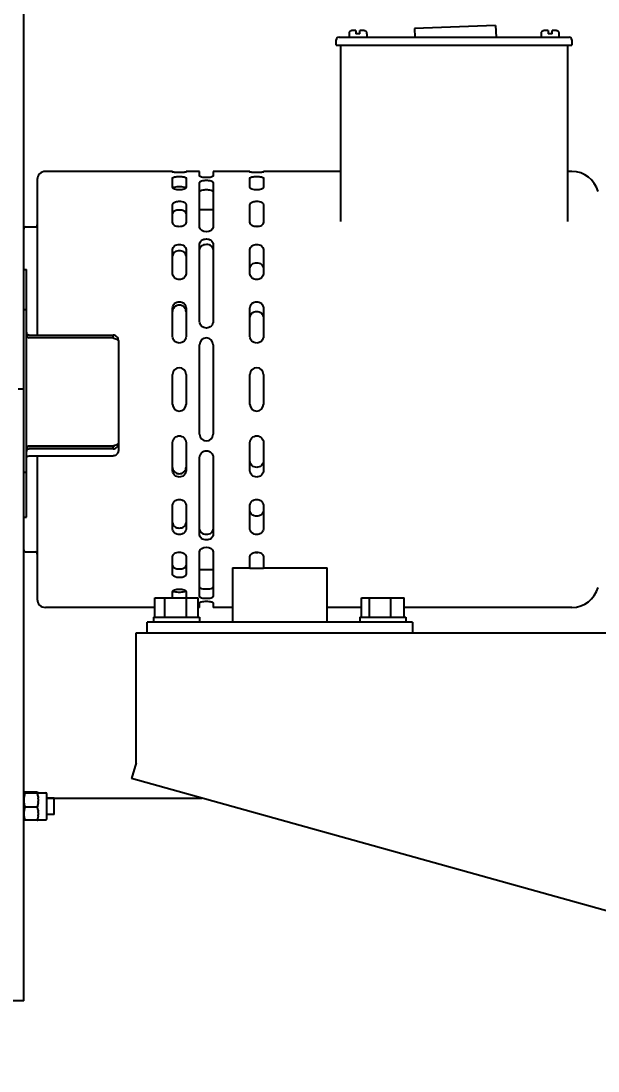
# Model space of a CAD drawing. Header units: millimetres. Extents: x 11802 to 19889, y -472 to 9054.
# Drawn here: x 15791.8 to 16005, y 7933.1 to 8320.9 of the extents above; entities that cross this region are included whole.
import ezdxf

# ---------------------------------------------------------------- set-up
doc = ezdxf.new("R2010")
doc.units = ezdxf.units.MM
doc.header["$LTSCALE"] = 307.34
doc.header["$PDMODE"] = 3
doc.header["$PDSIZE"] = 8
doc.linetypes.add('DASHED', pattern=[0.2, 0.1, -0.1])
doc.layers.get('0').update_dxf_attribs({"linetype": 'CONTINUOUS'})
doc.layers.get('Defpoints').update_dxf_attribs({"linetype": 'CONTINUOUS'})
doc.styles.get("Standard").update_dxf_attribs({"font": 'calibri.ttf'})
doc.dimstyles.new('DIMSTYLE_2', dxfattribs={"dimtxt": 35, "dimasz": 35, "dimexe": 1.5, "dimexo": 1, "dimgap": 0.875, "dimtad": 1, "dimdec": 0, "dimdsep": 46, "dimtxsty": 'Standard', "dimblk": '_FILLED', "dimblk1": '_FILLED', "dimblk2": '_FILLED', "dimcen": 0.09, "dimazin": 2, "dimtp": 0.01, "dimtm": 0.01, "dimtfac": 1, "dimtdec": 0, "dimtofl": 0, "dimtmove": 0, "dimatfit": 3, "dimldrblk": '_FILLED', "dimfxl": 1, "dimtolj": 1, "dimarcsym": 0})

# ---------------------------------------------------------------- blocks, each defined once
blk = doc.blocks.new('_FILLED')
at = {"color": 0, "linetype": 'ByBlock'}
blk.add_solid([(0, 0), (-1, 0.214), (-1, -0.214)], dxfattribs=at)
blk = doc.blocks.new('*D788')
at = {"color": 0, "linetype": 'Continuous', "lineweight": -2}
for p, q in [((15597.62, 8292.82), (15597.62, 8542.24)), ((15632.62, 8540.74), (16157.06, 8540.74)), ((16192.06, 8535.92), (16192.06, 8542.24))]:
    blk.add_line(p, q, dxfattribs=at)
at = {"layer": 'Defpoints', "color": 0}
for p in [(16192.06, 8540.74), (16192.06, 8534.92), (15597.62, 8291.82)]:
    blk.add_point(p, dxfattribs=at)
at = {"color": 0, "linetype": 'ByBlock', "lineweight": -2, "xscale": 35, "yscale": 35, "zscale": 35, "rotation": 180}
blk.add_blockref('_FILLED', (15597.62, 8540.74), dxfattribs=at)
at = {"color": 0, "linetype": 'ByBlock', "lineweight": -2, "xscale": 35, "yscale": 35, "zscale": 35}
blk.add_blockref('_FILLED', (16192.06, 8540.74), dxfattribs=at)
at = {"color": 0, "insert": (15894.81, 8588.28), "char_height": 35, "attachment_point": 2, "line_spacing_factor": 0.9}
blk.add_mtext('\\A1;594', dxfattribs=at)
blk = doc.blocks.new('*D791')
at = {"color": 0, "linetype": 'Continuous', "lineweight": -2}
for p, q in [((16192.06, 8507.02), (16192.06, 8438.92)), ((15642.01, 7877.25), (15642.01, 8441.92)), ((15677.01, 8440.42), (16157.06, 8440.42))]:
    blk.add_line(p, q, dxfattribs=at)
at = {"layer": 'Defpoints', "color": 0}
for p in [(16192.06, 8508.02), (16192.06, 8440.42), (15642.01, 7876.25)]:
    blk.add_point(p, dxfattribs=at)
at = {"color": 0, "linetype": 'ByBlock', "lineweight": -2, "xscale": 35, "yscale": 35, "zscale": 35, "rotation": 180}
blk.add_blockref('_FILLED', (15642.01, 8440.42), dxfattribs=at)
at = {"color": 0, "linetype": 'ByBlock', "lineweight": -2, "xscale": 35, "yscale": 35, "zscale": 35}
blk.add_blockref('_FILLED', (16192.06, 8440.42), dxfattribs=at)
at = {"color": 0, "insert": (15842.6, 8487.97), "char_height": 35, "attachment_point": 2, "line_spacing_factor": 0.9}
blk.add_mtext('\\A1;BVNO-550', dxfattribs=at)

msp = doc.modelspace()

# ---------------------------------------------------------------- linework, layer by layer
at = {"color": 0, "linetype": 'Continuous'}
for p, q in [((15792.82094, 7959.00826), (15792.82094, 8374.80268)), ((15967.18125, 8319.2354), (15937.20317, 8318.08892)), ((15937.20317, 8318.08892), (15937.3243, 8314.9217)), ((15967.18125, 8319.2354), (15967.34623, 8314.9217)), ((15908.32094, 8311.9217), (15908.32094, 8313.9217)), ((15909.32094, 8314.9217), (15994.32094, 8314.9217)), ((15913.07094, 8316.1217), (15913.07094, 8314.9217)), ((15913.15866, 8316.1217), (15913.07094, 8316.1217)), ((15913.15866, 8316.1217), (15913.15866, 8316.6217)), ((15915.57094, 8317.4217), (15913.98856, 8317.4217)), ((15915.57094, 8317.4217), (15915.57094, 8316.1217)), ((15917.07094, 8316.1217), (15915.57094, 8316.1217)), ((15917.07094, 8316.1217), (15917.07094, 8317.4217)), ((15918.65332, 8317.4217), (15917.07094, 8317.4217)), ((15919.48322, 8316.6217), (15919.48322, 8316.1217)), ((15919.57094, 8316.1217), (15919.48322, 8316.1217)), ((15919.57094, 8316.1217), (15919.57094, 8314.9217)), ((15984.07094, 8316.1217), (15984.07094, 8314.9217)), ((15984.15866, 8316.1217), (15984.07094, 8316.1217)), ((15984.15866, 8316.1217), (15984.15866, 8316.6217)), ((15986.57094, 8317.4217), (15984.98856, 8317.4217)), ((15986.57094, 8317.4217), (15986.57094, 8316.1217)), ((15988.07094, 8316.1217), (15986.57094, 8316.1217)), ((15988.07094, 8316.1217), (15988.07094, 8317.4217)), ((15989.65332, 8317.4217), (15988.07094, 8317.4217)), ((15990.48322, 8316.6217), (15990.48322, 8316.1217)), ((15990.57094, 8316.1217), (15990.48322, 8316.1217)), ((15990.57094, 8316.1217), (15990.57094, 8314.9217)), ((15995.32094, 8313.9217), (15995.32094, 8311.9217)), ((15908.32094, 8311.9217), (15995.32094, 8311.9217)), ((15909.82094, 8311.9217), (15909.82094, 8246.82044)), ((15993.82094, 8246.82044), (15993.82094, 8311.9217)), ((15847.82094, 8265.3217), (15800.82094, 8265.3217)), ((15847.82094, 8265.13359), (15847.82094, 8265.3217)), ((15852.82094, 8265.3217), (15852.82094, 8265.13359)), ((15857.82094, 8265.3217), (15852.82094, 8265.3217)), ((15857.82094, 8263.61256), (15857.82094, 8265.3217)), ((15862.82094, 8265.3217), (15862.82094, 8263.61256)), ((15876.41094, 8265.3217), (15862.82094, 8265.3217)), ((15876.41094, 8265.13359), (15876.41094, 8265.3217)), ((15881.41094, 8265.3217), (15881.41094, 8265.13359)), ((15909.82094, 8265.3217), (15881.41094, 8265.3217)), ((15995.35632, 8265.3217), (15993.82094, 8265.3217)), ((15797.82094, 8262.3217), (15797.82094, 8204.86678)), ((15847.82094, 8259.50325), (15847.82094, 8262.90244)), ((15852.82094, 8262.90244), (15852.82094, 8259.50325)), ((15857.82094, 8244.80659), (15857.82094, 8261.30659)), ((15862.82094, 8261.30659), (15862.82094, 8244.80659)), ((15876.41094, 8259.50325), (15876.41094, 8262.90244)), ((15881.41094, 8262.90244), (15881.41094, 8259.50325)), ((15847.82094, 8246.56256), (15847.82094, 8253.0282)), ((15852.82094, 8253.0282), (15852.82094, 8246.56256)), ((15876.41094, 8246.56256), (15876.41094, 8253.0282)), ((15881.41094, 8253.0282), (15881.41094, 8246.56256)), ((15857.82094, 8251.3217), (15862.82094, 8251.3217)), ((15793.62094, 8244.8217), (15797.02094, 8244.8217)), ((15847.82094, 8227.57825), (15847.82094, 8236.47744)), ((15852.82094, 8236.47744), (15852.82094, 8227.57825)), ((15857.82094, 8209.92771), (15857.82094, 8238.50655)), ((15862.82094, 8238.50655), (15862.82094, 8209.92771)), ((15876.41094, 8227.57825), (15876.41094, 8236.47744)), ((15881.41094, 8236.47744), (15881.41094, 8227.57825)), ((15792.82094, 8229.07121), (15793.82094, 8229.07121)), ((15793.82094, 8214.24404), (15793.82094, 8229.07121)), ((15793.82094, 8214.17473), (15792.82094, 8214.17473)), ((15793.82094, 8214.17199), (15792.82094, 8214.17199)), ((15793.82094, 8154.20692), (15793.82094, 8214.17199)), ((15847.82094, 8204.40863), (15847.82094, 8214.87025)), ((15852.82094, 8214.87025), (15852.82094, 8204.40863)), ((15876.41094, 8204.40863), (15876.41094, 8214.87025)), ((15881.41094, 8214.87025), (15881.41094, 8204.40863)), ((15794.82094, 8204.86678), (15825.82094, 8204.86678)), ((15825.82094, 8203.89576), (15794.82094, 8203.89576)), ((15825.82094, 8203.89576), (15825.82094, 8204.86678)), ((15827.82094, 8202.83661), (15827.82094, 8162.29394)), ((15857.82094, 8168.3217), (15857.82094, 8201.3217)), ((15862.82094, 8201.3217), (15862.82094, 8168.3217)), ((15847.82094, 8179.3217), (15847.82094, 8190.3217)), ((15852.82094, 8190.3217), (15852.82094, 8179.3217)), ((15876.41094, 8179.3217), (15876.41094, 8190.3217)), ((15881.41094, 8190.3217), (15881.41094, 8179.3217)), ((15792.82094, 8184.89525), (15790.82094, 8184.89525)), ((15794.82094, 8163.92093), (15825.82094, 8163.92093)), ((15794.82094, 8163.8897), (15825.82094, 8163.8897)), ((15825.82094, 8163.88678), (15794.82094, 8163.88678)), ((15825.82094, 8162.88727), (15794.82094, 8162.88727)), ((15826.01785, 8163.9832), (15825.82094, 8163.92093)), ((15825.82094, 8163.8897), (15825.82094, 8163.92093)), ((15825.82094, 8163.8897), (15825.87017, 8163.9209)), ((15825.82094, 8162.88727), (15825.82094, 8163.88678)), ((15847.82094, 8154.77315), (15847.82094, 8165.23477)), ((15852.82094, 8165.23477), (15852.82094, 8154.77315)), ((15876.41094, 8154.77315), (15876.41094, 8165.23477)), ((15881.41094, 8165.23477), (15881.41094, 8154.77315)), ((15794.82094, 8160.26377), (15825.82094, 8160.26377)), ((15797.82094, 8160.26377), (15797.82094, 8107.3217)), ((15857.82094, 8131.13685), (15857.82094, 8159.71569)), ((15862.82094, 8159.71569), (15862.82094, 8131.13685)), ((15793.82094, 8154.20692), (15792.82094, 8154.20692)), ((15793.82094, 8154.204), (15792.82094, 8154.204)), ((15793.82094, 8137.61391), (15793.82094, 8154.204)), ((15847.82094, 8133.16596), (15847.82094, 8142.06515)), ((15852.82094, 8142.06515), (15852.82094, 8133.16596)), ((15876.41094, 8133.16596), (15876.41094, 8142.06515)), ((15881.41094, 8142.06515), (15881.41094, 8133.16596)), ((15792.82094, 8137.61391), (15793.82094, 8137.61391)), ((15793.62094, 8124.8217), (15797.02094, 8124.8217)), ((15857.82094, 8108.33681), (15857.82094, 8124.83681)), ((15862.82094, 8124.83681), (15862.82094, 8108.33681)), ((15847.82094, 8116.61519), (15847.82094, 8123.08083)), ((15852.82094, 8123.08083), (15852.82094, 8116.61519)), ((15876.41094, 8118.84012), (15876.41094, 8123.08083)), ((15881.41094, 8123.08083), (15881.41094, 8118.84012)), ((15857.82094, 8118.3217), (15862.82094, 8118.3217)), ((15869.92094, 8118.92172), (15869.92094, 8098.9217)), ((15869.92094, 8118.92171), (15876.41094, 8118.92172)), ((15876.41094, 8118.84012), (15881.41094, 8118.84012)), ((15881.41094, 8118.92172), (15904.92094, 8118.92171)), ((15904.92094, 8098.9217), (15904.92094, 8118.92172)), ((15847.82094, 8107.9217), (15847.82094, 8110.14014)), ((15852.82094, 8110.14014), (15852.82094, 8107.9217)), ((15841.33045, 8104.3217), (15800.82094, 8104.3217)), ((15841.33045, 8100.7217), (15841.33045, 8107.9217)), ((15841.33045, 8107.9217), (15857.31143, 8107.9217)), ((15844.988, 8100.7217), (15844.988, 8107.9217)), ((15852.97849, 8100.7217), (15852.97849, 8107.9217)), ((15857.31143, 8100.7217), (15857.31143, 8107.9217)), ((15857.82094, 8104.3217), (15857.31143, 8104.3217)), ((15857.82094, 8104.3217), (15857.82094, 8106.03084)), ((15862.82094, 8106.03084), (15862.82094, 8104.3217)), ((15869.92094, 8104.3217), (15862.82094, 8104.3217)), ((15917.60128, 8104.3217), (15904.92094, 8104.3217)), ((15917.60128, 8100.7217), (15917.60128, 8107.9217)), ((15917.60128, 8107.9217), (15933.44061, 8107.9217)), ((15920.58174, 8100.7217), (15920.58174, 8107.9217)), ((15928.50141, 8100.7217), (15928.50141, 8107.9217)), ((15933.44061, 8100.7217), (15933.44061, 8107.9217)), ((15995.35632, 8104.3217), (15933.44061, 8104.3217)), ((15840.82094, 8100.7217), (15840.82094, 8098.9217)), ((15840.82094, 8100.7217), (15857.82094, 8100.7217)), ((15857.82094, 8100.7217), (15857.82094, 8098.9217)), ((15917.02094, 8100.7217), (15917.02094, 8098.9217)), ((15917.02094, 8100.7217), (15934.02094, 8100.7217)), ((15934.02094, 8100.7217), (15934.02094, 8098.9217)), ((15838.42094, 8094.9217), (15838.42094, 8098.9217)), ((15936.42094, 8098.9217), (15838.42094, 8098.9217)), ((15936.42094, 8098.9217), (15936.42094, 8094.9217)), ((15834.32094, 8046.9217), (15834.32094, 8094.9217)), ((15834.32094, 8094.9217), (16186.0607, 8094.9217)), ((15834.32094, 8046.9217), (15832.71059, 8041.14184)), ((16184.45035, 7943.14184), (15832.71059, 8041.14184)), ((15797.76714, 8036.07498), (15793.27474, 8036.07498)), ((15797.76714, 8035.70046), (15793.27474, 8035.70046)), ((15798.24368, 8035.90881), (15798.23638, 8035.91227)), ((15798.33641, 8035.88576), (15800.92094, 8035.88576)), ((15801.32094, 8026.31076), (15801.32094, 8035.48576)), ((15801.32094, 8033.9217), (15858.62499, 8033.9217)), ((15804.12094, 8033.89826), (15801.32094, 8033.89826)), ((15804.12094, 8027.89826), (15804.12094, 8033.89825)), ((15797.76714, 8030.52374), (15793.27474, 8030.52374)), ((15804.12094, 8027.89826), (15801.32094, 8027.89826)), ((15797.76714, 8025.72153), (15793.27474, 8025.72153)), ((15798.24368, 8025.8877), (15798.23638, 8025.88425)), ((15798.33641, 8025.91076), (15800.92094, 8025.91076)), ((15792.82094, 7959.00826), (15676.82094, 7959.00826))]:
    msp.add_line(p, q, dxfattribs=at)
for centre, radius, start, end in [((15909.32094, 8313.9217), 1, 90, 180), ((15913.95117, 8316.61621), 0.79358, 143.0459142, 157.3286962), ((15913.95849, 8316.61105), 0.80253, 134.4242079, 143.0657526), ((15918.68334, 8316.61085), 0.80272, 36.9435676, 45.5830399), ((15918.69099, 8316.61624), 0.79336, 22.6769238, 36.9645179), ((15984.95117, 8316.61621), 0.79358, 143.0459142, 157.3286962), ((15984.95849, 8316.61105), 0.80253, 134.4242079, 143.0657526), ((15989.68334, 8316.61085), 0.80272, 36.9435676, 45.5830399), ((15989.69099, 8316.61624), 0.79336, 22.6769238, 36.9645179), ((15994.32094, 8313.9217), 1, 0, 90), ((15800.82094, 8262.3217), 3, 90, 180), ((15995.35632, 8255.3217), 10, 15.0479345, 90), ((15793.62094, 8244.0217), 0.8, 90, 180), ((15797.02094, 8245.6217), 0.8, 270, 0), ((15878.91129, 8240.82059), 4.20196, 90.0048157, 96.2211004), ((15878.91059, 8240.8206), 4.20194, 83.7768018, 89.9951859), ((15860.32094, 8201.3217), 2.5, 0, 180), ((15850.32094, 8190.3217), 2.5, 0, 180), ((15878.91094, 8190.3217), 2.5, 0, 180), ((15850.32094, 8179.3217), 2.5, 180, 0), ((15878.91094, 8179.3217), 2.5, 180, 0), ((15860.32094, 8168.3217), 2.5, 180, 0), ((15794.82115, 8161.81889), 2.0679, 90.0058982, 95.9157961), ((15794.82163, 8163.39883), 0.52222, 100.9964274, 103.9257954), ((15794.81969, 8161.80564), 2.08406, 89.9655358, 93.3801392), ((15794.82054, 8163.40361), 0.51732, 89.9550761, 100.9788996), ((15825.84043, 8164.87268), 0.98609, 268.8675747, 272.0277949), ((15825.83962, 8164.88917), 1.0026, 272.040589, 281.0900065), ((15825.84185, 8164.87965), 0.99282, 281.0693584, 291.4703184), ((15825.84253, 8164.87274), 0.98616, 291.5804298, 310.4209121), ((15793.62094, 8125.6217), 0.8, 180, 270), ((15797.02094, 8124.0217), 0.8, 0, 90), ((15878.91129, 8128.82279), 4.20194, 263.7768018, 269.9951859), ((15878.91059, 8128.82281), 4.20196, 270.0048157, 276.2211004), ((15995.35632, 8114.3217), 10, 270, 344.9520655), ((15800.82094, 8107.3217), 3, 180, 270), ((15798.33641, 8036.08576), 0.2, 242.2187916, 270), ((15800.92094, 8035.48576), 0.4, 0, 90), ((15798.33641, 8025.71076), 0.2, 90, 117.7812084), ((15800.92094, 8026.31076), 0.4, 270, 0)]:
    msp.add_arc(centre, radius, start, end, dxfattribs=at)
for points in [[(15913.15866, 8316.6217), (15913.15866, 8316.72382), (15913.17967, 8316.82781), (15913.21891, 8316.92209)], [(15913.39675, 8317.1842), (15913.47368, 8317.25959), (15913.56765, 8317.32035), (15913.66767, 8317.36034)], [(15913.66767, 8317.36034), (15913.76879, 8317.40078), (15913.87966, 8317.4217), (15913.98856, 8317.4217)], [(15918.65332, 8317.4217), (15918.76222, 8317.4217), (15918.8731, 8317.40079), (15918.97422, 8317.36035)], [(15918.97422, 8317.36035), (15919.07423, 8317.32035), (15919.16819, 8317.25958), (15919.24514, 8317.1842)], [(15919.42302, 8316.92211), (15919.46227, 8316.82782), (15919.48322, 8316.72383), (15919.48322, 8316.6217)], [(15984.15866, 8316.6217), (15984.15866, 8316.72382), (15984.17967, 8316.82781), (15984.21891, 8316.92209)], [(15984.39675, 8317.1842), (15984.47368, 8317.25959), (15984.56765, 8317.32035), (15984.66767, 8317.36034)], [(15984.66767, 8317.36034), (15984.76879, 8317.40078), (15984.87966, 8317.4217), (15984.98856, 8317.4217)], [(15989.65332, 8317.4217), (15989.76222, 8317.4217), (15989.8731, 8317.40079), (15989.97422, 8317.36035)], [(15989.97422, 8317.36035), (15990.07423, 8317.32035), (15990.16819, 8317.25958), (15990.24514, 8317.1842)], [(15990.42302, 8316.92211), (15990.46227, 8316.82782), (15990.48322, 8316.72383), (15990.48322, 8316.6217)], [(15847.97215, 8214.42484), (15847.87354, 8214.17421), (15847.82094, 8213.90046), (15847.82094, 8213.63113)], [(15852.82094, 8213.63113), (15852.82094, 8213.89988), (15852.76857, 8214.17303), (15852.67038, 8214.4232)], [(15794.69595, 8163.9057), (15794.66827, 8163.89884), (15794.64107, 8163.88974), (15794.61474, 8163.87878)], [(15826.47973, 8164.13042), (15826.32606, 8164.08046), (15826.17195, 8164.03184), (15826.01785, 8163.9832)], [(15847.82094, 8156.01226), (15847.82094, 8155.7426), (15847.87368, 8155.4685), (15847.97253, 8155.21761)], [(15852.66985, 8155.21887), (15852.76838, 8155.46941), (15852.82094, 8155.74305), (15852.82094, 8156.01226)], [(15798.23638, 8033.45132), (15798.21195, 8033.61903), (15798.18322, 8033.78618), (15798.16321, 8033.95449)], [(15798.16321, 8032.26971), (15798.18322, 8032.43803), (15798.21195, 8032.60519), (15798.23638, 8032.77292)], [(15798.23638, 8028.43726), (15798.21195, 8028.59286), (15798.18323, 8028.74785), (15798.16321, 8028.90407)], [(15798.16321, 8027.34119), (15798.18323, 8027.4974), (15798.21195, 8027.65237), (15798.23638, 8027.80794)]]:
    msp.add_open_spline(points, degree=3, dxfattribs=at)
for points, knots in [([(15850.32094, 8264.9232), (15850.0015, 8264.9232), (15849.4068, 8264.93494), (15848.65136, 8264.98017), (15848.1226, 8265.03346), (15847.90832, 8265.08546), (15847.82094, 8265.11379), (15847.82094, 8265.13359)], [0, 0, 0, 0, 0.379963401, 0.702057892, 0.918337485, 0.976448633, 1, 1, 1, 1]), ([(15847.82094, 8262.90244), (15847.82094, 8263.00121), (15848.10112, 8263.21533), (15848.92029, 8263.40945), (15849.72889, 8263.47489), (15850.32094, 8263.47489)], [0, 0, 0, 0, 0.112059944, 0.328301952, 1, 1, 1, 1]), ([(15852.82094, 8265.13359), (15852.82094, 8265.11379), (15852.73357, 8265.08546), (15852.51928, 8265.03345), (15851.99053, 8264.98017), (15851.23508, 8264.93499), (15850.64038, 8264.9232), (15850.32094, 8264.9232)], [0, 0, 0, 0, 0.023551371, 0.081662534, 0.297942966, 0.620038096, 1, 1, 1, 1]), ([(15850.32094, 8263.47489), (15850.913, 8263.47489), (15851.7216, 8263.40945), (15852.54076, 8263.21533), (15852.82094, 8263.00121), (15852.82094, 8262.90244)], [0, 0, 0, 0, 0.671699054, 0.887940448, 1, 1, 1, 1]), ([(15862.82094, 8263.61256), (15862.82094, 8263.52017), (15862.53126, 8263.32863), (15861.73383, 8263.12157), (15860.32086, 8262.9918), (15858.90794, 8263.12162), (15858.11058, 8263.32863), (15857.82094, 8263.52017), (15857.82094, 8263.61256)], [0, 0, 0, 0, 0.052699549, 0.160317021, 0.500028275, 0.839697874, 0.947300726, 1, 1, 1, 1]), ([(15878.91094, 8264.9232), (15878.5915, 8264.9232), (15877.9968, 8264.93499), (15877.24135, 8264.98017), (15876.7126, 8265.03345), (15876.49831, 8265.08546), (15876.41094, 8265.11379), (15876.41094, 8265.13359)], [0, 0, 0, 0, 0.379963699, 0.702057746, 0.918336972, 0.976448296, 1, 1, 1, 1]), ([(15876.41094, 8262.90244), (15876.41094, 8263.00121), (15876.69112, 8263.21533), (15877.51029, 8263.40945), (15878.31889, 8263.47489), (15878.91094, 8263.47489)], [0, 0, 0, 0, 0.112059944, 0.328301952, 1, 1, 1, 1]), ([(15881.41094, 8265.13359), (15881.41094, 8265.11379), (15881.32357, 8265.08546), (15881.10928, 8265.03346), (15880.58053, 8264.98017), (15879.82508, 8264.93494), (15879.23038, 8264.9232), (15878.91094, 8264.9232)], [0, 0, 0, 0, 0.023550952, 0.081661826, 0.297942369, 0.620037888, 1, 1, 1, 1]), ([(15878.91094, 8263.47489), (15879.503, 8263.47489), (15880.3116, 8263.40945), (15881.13076, 8263.21533), (15881.41094, 8263.00121), (15881.41094, 8262.90244)], [0, 0, 0, 0, 0.671699054, 0.887940448, 1, 1, 1, 1]), ([(15850.32094, 8258.53061), (15849.72325, 8258.53061), (15848.88273, 8258.59388), (15847.82094, 8259.17056), (15847.82094, 8259.50325)], [0, 0, 0, 0, 0.642414698, 1, 1, 1, 1]), ([(15848.41198, 8259.46057), (15848.36682, 8259.44876), (15848.21572, 8259.40534), (15848.06593, 8259.34898), (15847.97215, 8259.28987)], [0, 0, 0, 0, 0.296314856, 1, 1, 1, 1]), ([(15852.23698, 8259.45871), (15851.61809, 8259.62198), (15850.32511, 8259.67952), (15849.03243, 8259.62275), (15848.41198, 8259.46057)], [0, 0, 0, 0, 0.499520939, 1, 1, 1, 1]), ([(15852.82094, 8259.50325), (15852.82094, 8259.17056), (15851.75915, 8258.59388), (15850.91863, 8258.53061), (15850.32094, 8258.53061)], [0, 0, 0, 0, 0.357585622, 1, 1, 1, 1]), ([(15852.67038, 8259.28947), (15852.64355, 8259.30642), (15852.5064, 8259.3803), (15852.35659, 8259.42716), (15852.23698, 8259.45871)], [0, 0, 0, 0, 0.204147136, 1, 1, 1, 1]), ([(15857.82094, 8261.30659), (15857.82094, 8261.60764), (15858.94919, 8262.0332), (15860.32102, 8262.09021), (15861.69285, 8262.03317), (15862.82094, 8261.60761), (15862.82094, 8261.30659)], [0, 0, 0, 0, 0.167600665, 0.500027194, 0.832413164, 1, 1, 1, 1]), ([(15878.91094, 8258.53061), (15878.31325, 8258.53061), (15877.47273, 8258.59388), (15876.41094, 8259.17056), (15876.41094, 8259.50325)], [0, 0, 0, 0, 0.642414698, 1, 1, 1, 1]), ([(15881.41094, 8259.50325), (15881.41094, 8259.17056), (15880.34915, 8258.59388), (15879.50863, 8258.53061), (15878.91094, 8258.53061)], [0, 0, 0, 0, 0.357585622, 1, 1, 1, 1]), ([(15862.82094, 8257.76327), (15862.82094, 8258.0603), (15861.68194, 8258.46218), (15860.32085, 8258.52049), (15858.95976, 8258.46215), (15857.82094, 8258.06027), (15857.82094, 8257.76327)], [0, 0, 0, 0, 0.166094988, 0.500031553, 0.833921233, 1, 1, 1, 1]), ([(15847.82094, 8253.0282), (15847.82094, 8253.20776), (15848.06206, 8253.7449), (15849.02547, 8254.21386), (15849.85198, 8254.32745), (15850.32094, 8254.32745)], [0, 0, 0, 0, 0.177597268, 0.536148951, 1, 1, 1, 1]), ([(15850.32094, 8254.32745), (15850.64193, 8254.32745), (15851.54635, 8254.26867), (15852.82094, 8253.68004), (15852.82094, 8253.0282)], [0, 0, 0, 0, 0.329956905, 1, 1, 1, 1]), ([(15876.41094, 8253.0282), (15876.41094, 8253.20776), (15876.65206, 8253.7449), (15877.61547, 8254.21386), (15878.44198, 8254.32745), (15878.91094, 8254.32745)], [0, 0, 0, 0, 0.177597268, 0.536148951, 1, 1, 1, 1]), ([(15878.91094, 8254.32745), (15879.23193, 8254.32745), (15880.13635, 8254.26867), (15881.41094, 8253.68004), (15881.41094, 8253.0282)], [0, 0, 0, 0, 0.329956905, 1, 1, 1, 1]), ([(15852.82094, 8249.78416), (15852.82094, 8250.17545), (15851.9073, 8250.98806), (15850.32098, 8251.12703), (15848.73464, 8250.98809), (15847.82094, 8250.17548), (15847.82094, 8249.78416)], [0, 0, 0, 0, 0.196850416, 0.49999515, 0.80313638, 1, 1, 1, 1]), ([(15850.32094, 8244.92289), (15849.7093, 8244.92289), (15848.61339, 8245.12313), (15847.82094, 8246.10778), (15847.82094, 8246.56256)], [0, 0, 0, 0, 0.573547574, 1, 1, 1, 1]), ([(15852.82094, 8246.56256), (15852.82094, 8246.10778), (15852.02849, 8245.12314), (15850.93259, 8244.92289), (15850.32094, 8244.92289)], [0, 0, 0, 0, 0.426452698, 1, 1, 1, 1]), ([(15862.82094, 8244.80659), (15862.82094, 8243.79143), (15860.32084, 8242.34369), (15857.82094, 8243.79151), (15857.82094, 8244.80659)], [0, 0, 0, 0, 0.500020253, 1, 1, 1, 1]), ([(15878.91094, 8244.92289), (15878.2993, 8244.92289), (15877.20339, 8245.12313), (15876.41094, 8246.10778), (15876.41094, 8246.56256)], [0, 0, 0, 0, 0.573547574, 1, 1, 1, 1]), ([(15881.41094, 8246.56256), (15881.41094, 8246.10778), (15880.61849, 8245.12314), (15879.52259, 8244.92289), (15878.91094, 8244.92289)], [0, 0, 0, 0, 0.426452698, 1, 1, 1, 1]), ([(15857.82094, 8238.50655), (15857.82094, 8239.01039), (15858.52569, 8240.11696), (15860.32103, 8240.53939), (15862.11629, 8240.11685), (15862.82094, 8239.01036), (15862.82094, 8238.50655)], [0, 0, 0, 0, 0.224002731, 0.500021146, 0.776010759, 1, 1, 1, 1]), ([(15847.82094, 8236.47744), (15847.82094, 8236.98816), (15848.51823, 8238.10104), (15849.70322, 8238.37631), (15850.32094, 8238.37631)], [0, 0, 0, 0, 0.452590392, 1, 1, 1, 1]), ([(15850.32094, 8238.37631), (15850.93866, 8238.37631), (15852.12366, 8238.10104), (15852.82094, 8236.98816), (15852.82094, 8236.47744)], [0, 0, 0, 0, 0.547410041, 1, 1, 1, 1]), ([(15858.41328, 8237.67242), (15858.32086, 8237.59119), (15858.0028, 8237.26282), (15857.82094, 8236.79496), (15857.82094, 8236.46082)], [0, 0, 0, 0, 0.269137158, 1, 1, 1, 1]), ([(15862.22133, 8237.6788), (15861.71517, 8238.11965), (15860.31563, 8238.53822), (15858.9169, 8238.11511), (15858.41328, 8237.67242)], [0, 0, 0, 0, 0.500257667, 1, 1, 1, 1]), ([(15862.82094, 8236.46082), (15862.82094, 8236.79713), (15862.63645, 8237.26817), (15862.31482, 8237.59737), (15862.22133, 8237.6788)], [0, 0, 0, 0, 0.730642251, 1, 1, 1, 1]), ([(15876.41094, 8236.47744), (15876.41094, 8236.98816), (15877.10823, 8238.10104), (15878.29322, 8238.37631), (15878.91094, 8238.37631)], [0, 0, 0, 0, 0.452590392, 1, 1, 1, 1]), ([(15878.91094, 8238.37631), (15879.52866, 8238.37631), (15880.71366, 8238.10104), (15881.41094, 8236.98816), (15881.41094, 8236.47744)], [0, 0, 0, 0, 0.547410041, 1, 1, 1, 1]), ([(15852.82094, 8234.1205), (15852.82094, 8234.62989), (15852.11474, 8235.74035), (15850.32098, 8236.16227), (15848.52719, 8235.7404), (15847.82094, 8234.62992), (15847.82094, 8234.1205)], [0, 0, 0, 0, 0.225998229, 0.499995515, 0.773988206, 1, 1, 1, 1]), ([(15876.41094, 8229.59336), (15876.41094, 8230.12893), (15877.0741, 8231.28725), (15878.28948, 8231.6159), (15878.91094, 8231.6159)], [0, 0, 0, 0, 0.462883511, 1, 1, 1, 1]), ([(15878.91094, 8231.6159), (15879.5324, 8231.6159), (15880.74778, 8231.28725), (15881.41094, 8230.12893), (15881.41094, 8229.59336)], [0, 0, 0, 0, 0.537116993, 1, 1, 1, 1]), ([(15850.32094, 8225.43204), (15849.69451, 8225.43204), (15848.45071, 8225.81738), (15847.82094, 8227.01853), (15847.82094, 8227.57825)], [0, 0, 0, 0, 0.528123001, 1, 1, 1, 1]), ([(15852.82094, 8227.57825), (15852.82094, 8227.01853), (15852.19118, 8225.81738), (15850.94738, 8225.43204), (15850.32094, 8225.43204)], [0, 0, 0, 0, 0.471877275, 1, 1, 1, 1]), ([(15878.91094, 8225.43204), (15878.28451, 8225.43204), (15877.04071, 8225.81738), (15876.41094, 8227.01853), (15876.41094, 8227.57825)], [0, 0, 0, 0, 0.528123001, 1, 1, 1, 1]), ([(15881.41094, 8227.57825), (15881.41094, 8227.01853), (15880.78118, 8225.81738), (15879.53738, 8225.43204), (15878.91094, 8225.43204)], [0, 0, 0, 0, 0.471877275, 1, 1, 1, 1]), ([(15847.82094, 8214.87025), (15847.82094, 8215.46773), (15848.39978, 8216.73578), (15849.6897, 8217.18287), (15850.32094, 8217.18287)], [0, 0, 0, 0, 0.486262584, 1, 1, 1, 1]), ([(15850.32094, 8217.18287), (15850.95218, 8217.18287), (15852.24211, 8216.73578), (15852.82094, 8215.46773), (15852.82094, 8214.87025)], [0, 0, 0, 0, 0.513737792, 1, 1, 1, 1]), ([(15876.41094, 8214.87025), (15876.41094, 8215.46773), (15876.98978, 8216.73578), (15878.2797, 8217.18287), (15878.91094, 8217.18287)], [0, 0, 0, 0, 0.486262584, 1, 1, 1, 1]), ([(15878.91094, 8217.18287), (15879.54218, 8217.18287), (15880.83211, 8216.73578), (15881.41094, 8215.46773), (15881.41094, 8214.87025)], [0, 0, 0, 0, 0.513737792, 1, 1, 1, 1]), ([(15852.67038, 8214.4232), (15852.49618, 8214.86697), (15851.81541, 8215.66703), (15850.32195, 8216.07966), (15848.82815, 8215.66808), (15848.14673, 8214.86851), (15847.97215, 8214.42484)], [0, 0, 0, 0, 0.24452842, 0.499984725, 0.755446048, 1, 1, 1, 1]), ([(15876.41094, 8211.25107), (15876.41094, 8211.86233), (15876.97509, 8213.15053), (15878.27761, 8213.62872), (15878.91094, 8213.62872)], [0, 0, 0, 0, 0.49113414, 1, 1, 1, 1]), ([(15878.91094, 8213.62872), (15879.54427, 8213.62872), (15880.84679, 8213.15053), (15881.41094, 8211.86233), (15881.41094, 8211.25107)], [0, 0, 0, 0, 0.508866362, 1, 1, 1, 1]), ([(15862.82094, 8209.92771), (15862.82094, 8209.30704), (15862.2692, 8207.99992), (15860.32083, 8207.21646), (15858.37262, 8208.00007), (15857.82094, 8209.30707), (15857.82094, 8209.92771)], [0, 0, 0, 0, 0.246020435, 0.500018717, 0.753994162, 1, 1, 1, 1]), ([(15794.82094, 8204.86678), (15794.63507, 8204.86677), (15794.3089, 8204.96939), (15793.92748, 8205.356), (15793.82094, 8205.71398), (15793.82094, 8205.92876)], [0, 0, 0, 0, 0.348576549, 0.597214477, 1, 1, 1, 1]), ([(15793.82094, 8205.92602), (15793.82094, 8205.72677), (15793.85344, 8205.32054), (15794.01116, 8204.58279), (15794.42844, 8203.89535), (15794.82094, 8203.89576)], [0, 0, 0, 0, 0.251619874, 0.504317762, 1, 1, 1, 1]), ([(15827.82094, 8202.83661), (15827.82094, 8203.35144), (15827.39706, 8204.42099), (15826.33313, 8204.8617), (15825.82094, 8204.86678)], [0, 0, 0, 0, 0.501273123, 1, 1, 1, 1]), ([(15825.82094, 8203.89576), (15826.29932, 8203.74399), (15826.94653, 8203.53277), (15827.6302, 8203.18652), (15827.82094, 8202.94083), (15827.82094, 8202.83661)], [0, 0, 0, 0, 0.64654689, 0.865731034, 1, 1, 1, 1]), ([(15850.32094, 8201.96597), (15849.68442, 8201.96597), (15848.36979, 8202.47709), (15847.82094, 8203.78461), (15847.82094, 8204.40863)], [0, 0, 0, 0, 0.504961299, 1, 1, 1, 1]), ([(15852.82094, 8204.40863), (15852.82094, 8203.78461), (15852.27209, 8202.47709), (15850.95746, 8201.96597), (15850.32094, 8201.96597)], [0, 0, 0, 0, 0.495039, 1, 1, 1, 1]), ([(15878.91094, 8201.96597), (15878.27442, 8201.96597), (15876.95979, 8202.47709), (15876.41094, 8203.78461), (15876.41094, 8204.40863)], [0, 0, 0, 0, 0.504961299, 1, 1, 1, 1]), ([(15881.41094, 8204.40863), (15881.41094, 8203.78461), (15880.86209, 8202.47709), (15879.54746, 8201.96597), (15878.91094, 8201.96597)], [0, 0, 0, 0, 0.495039, 1, 1, 1, 1]), ([(15847.82094, 8165.23477), (15847.82094, 8165.85878), (15848.36979, 8167.16631), (15849.68442, 8167.67743), (15850.32094, 8167.67743)], [0, 0, 0, 0, 0.495039, 1, 1, 1, 1]), ([(15850.32094, 8167.67743), (15850.95746, 8167.67743), (15852.27209, 8167.16631), (15852.82094, 8165.85878), (15852.82094, 8165.23477)], [0, 0, 0, 0, 0.504961299, 1, 1, 1, 1]), ([(15876.41094, 8165.23477), (15876.41094, 8165.85878), (15876.95979, 8167.16631), (15878.27442, 8167.67743), (15878.91094, 8167.67743)], [0, 0, 0, 0, 0.495039, 1, 1, 1, 1]), ([(15878.91094, 8167.67743), (15879.54746, 8167.67743), (15880.86209, 8167.16631), (15881.41094, 8165.85878), (15881.41094, 8165.23477)], [0, 0, 0, 0, 0.504961299, 1, 1, 1, 1]), ([(15794.61474, 8163.87878), (15794.28208, 8163.74029), (15793.90447, 8162.99965), (15793.82094, 8162.30805), (15793.82094, 8161.95314)], [0, 0, 0, 0, 0.503798635, 1, 1, 1, 1]), ([(15793.82094, 8161.95023), (15793.82094, 8162.14196), (15793.98992, 8162.64654), (15794.51968, 8162.88726), (15794.82094, 8162.88727)], [0, 0, 0, 0, 0.388924557, 1, 1, 1, 1]), ([(15825.82094, 8162.88727), (15826.32916, 8162.88223), (15827.39084, 8163.29397), (15827.82094, 8164.34991), (15827.82094, 8164.85515)], [0, 0, 0, 0, 0.501482276, 1, 1, 1, 1]), ([(15827.82094, 8164.85515), (15827.82094, 8164.78826), (15827.70324, 8164.62854), (15827.24637, 8164.38545), (15826.80924, 8164.23756), (15826.47973, 8164.13042)], [0, 0, 0, 0, 0.127970847, 0.337060742, 1, 1, 1, 1]), ([(15793.82094, 8159.26426), (15793.82094, 8159.51927), (15794.03448, 8160.05057), (15794.56584, 8160.26377), (15794.82094, 8160.26377)], [0, 0, 0, 0, 0.499913889, 1, 1, 1, 1]), ([(15827.82094, 8162.29394), (15827.82094, 8161.77911), (15827.39706, 8160.70955), (15826.33313, 8160.26885), (15825.82094, 8160.26377)], [0, 0, 0, 0, 0.501273123, 1, 1, 1, 1]), ([(15857.82094, 8159.71569), (15857.82094, 8160.33636), (15858.37269, 8161.64347), (15860.32105, 8162.42694), (15862.26926, 8161.64333), (15862.82094, 8160.33632), (15862.82094, 8159.71569)], [0, 0, 0, 0, 0.246020435, 0.500018717, 0.753994162, 1, 1, 1, 1]), ([(15850.32094, 8152.46052), (15849.6897, 8152.46052), (15848.39978, 8152.90762), (15847.82094, 8154.17567), (15847.82094, 8154.77315)], [0, 0, 0, 0, 0.513737792, 1, 1, 1, 1]), ([(15847.97253, 8155.21761), (15848.14723, 8154.77421), (15848.82858, 8153.97526), (15850.32169, 8153.56382), (15851.81458, 8153.97604), (15852.49544, 8154.77539), (15852.66985, 8155.21887)], [0, 0, 0, 0, 0.244544848, 0.500008952, 0.755465909, 1, 1, 1, 1]), ([(15852.82094, 8154.77315), (15852.82094, 8154.17567), (15852.24211, 8152.90762), (15850.95218, 8152.46052), (15850.32094, 8152.46052)], [0, 0, 0, 0, 0.486262584, 1, 1, 1, 1]), ([(15878.91094, 8156.01468), (15878.27761, 8156.01468), (15876.97509, 8156.49286), (15876.41094, 8157.78106), (15876.41094, 8158.39232)], [0, 0, 0, 0, 0.508866362, 1, 1, 1, 1]), ([(15878.91094, 8152.46052), (15878.2797, 8152.46052), (15876.98978, 8152.90762), (15876.41094, 8154.17567), (15876.41094, 8154.77315)], [0, 0, 0, 0, 0.513737792, 1, 1, 1, 1]), ([(15881.41094, 8158.39232), (15881.41094, 8157.78106), (15880.84679, 8156.49286), (15879.54427, 8156.01468), (15878.91094, 8156.01468)], [0, 0, 0, 0, 0.49113414, 1, 1, 1, 1]), ([(15881.41094, 8154.77315), (15881.41094, 8154.17567), (15880.83211, 8152.90762), (15879.54218, 8152.46052), (15878.91094, 8152.46052)], [0, 0, 0, 0, 0.486262584, 1, 1, 1, 1]), ([(15847.82094, 8142.06515), (15847.82094, 8142.62486), (15848.45071, 8143.82601), (15849.69451, 8144.21135), (15850.32094, 8144.21135)], [0, 0, 0, 0, 0.471877275, 1, 1, 1, 1]), ([(15850.32094, 8144.21135), (15850.94738, 8144.21135), (15852.19118, 8143.82601), (15852.82094, 8142.62486), (15852.82094, 8142.06515)], [0, 0, 0, 0, 0.528123001, 1, 1, 1, 1]), ([(15876.41094, 8142.06515), (15876.41094, 8142.62486), (15877.04071, 8143.82601), (15878.28451, 8144.21135), (15878.91094, 8144.21135)], [0, 0, 0, 0, 0.471877275, 1, 1, 1, 1]), ([(15878.91094, 8144.21135), (15879.53738, 8144.21135), (15880.78118, 8143.82601), (15881.41094, 8142.62486), (15881.41094, 8142.06515)], [0, 0, 0, 0, 0.528123001, 1, 1, 1, 1]), ([(15878.91094, 8138.02749), (15878.28948, 8138.02749), (15877.0741, 8138.35614), (15876.41094, 8139.51447), (15876.41094, 8140.05004)], [0, 0, 0, 0, 0.537116993, 1, 1, 1, 1]), ([(15881.41094, 8140.05004), (15881.41094, 8139.51447), (15880.74778, 8138.35614), (15879.5324, 8138.02749), (15878.91094, 8138.02749)], [0, 0, 0, 0, 0.462883511, 1, 1, 1, 1]), ([(15847.82094, 8135.5229), (15847.82094, 8135.01349), (15848.52718, 8133.90304), (15850.32095, 8133.48108), (15852.11471, 8133.90305), (15852.82094, 8135.0135), (15852.82094, 8135.5229)], [0, 0, 0, 0, 0.226003768, 0.500001238, 0.773998544, 1, 1, 1, 1]), ([(15850.32094, 8131.26708), (15849.70322, 8131.26708), (15848.51823, 8131.54235), (15847.82094, 8132.65524), (15847.82094, 8133.16596)], [0, 0, 0, 0, 0.547410041, 1, 1, 1, 1]), ([(15852.82094, 8133.16596), (15852.82094, 8132.65524), (15852.12366, 8131.54235), (15850.93866, 8131.26708), (15850.32094, 8131.26708)], [0, 0, 0, 0, 0.452590392, 1, 1, 1, 1]), ([(15857.82094, 8133.18258), (15857.82094, 8132.84627), (15858.00543, 8132.37523), (15858.32706, 8132.04603), (15858.42056, 8131.9646)], [0, 0, 0, 0, 0.730642251, 1, 1, 1, 1]), ([(15858.42056, 8131.9646), (15858.92671, 8131.52375), (15860.32625, 8131.10518), (15861.72498, 8131.52828), (15862.22861, 8131.97097)], [0, 0, 0, 0, 0.500257667, 1, 1, 1, 1]), ([(15862.22861, 8131.97097), (15862.32103, 8132.05221), (15862.63908, 8132.38057), (15862.82094, 8132.84844), (15862.82094, 8133.18258)], [0, 0, 0, 0, 0.269137158, 1, 1, 1, 1]), ([(15878.91094, 8131.26708), (15878.29322, 8131.26708), (15877.10823, 8131.54235), (15876.41094, 8132.65524), (15876.41094, 8133.16596)], [0, 0, 0, 0, 0.547410041, 1, 1, 1, 1]), ([(15881.41094, 8133.16596), (15881.41094, 8132.65524), (15880.71366, 8131.54235), (15879.52866, 8131.26708), (15878.91094, 8131.26708)], [0, 0, 0, 0, 0.452590392, 1, 1, 1, 1]), ([(15862.82094, 8131.13685), (15862.82094, 8130.63301), (15862.11619, 8129.52643), (15860.32085, 8129.10401), (15858.52559, 8129.52655), (15857.82094, 8130.63304), (15857.82094, 8131.13685)], [0, 0, 0, 0, 0.224002731, 0.500021146, 0.776010759, 1, 1, 1, 1]), ([(15847.82094, 8123.08083), (15847.82094, 8123.53561), (15848.61339, 8124.52026), (15849.7093, 8124.72051), (15850.32094, 8124.72051)], [0, 0, 0, 0, 0.426452698, 1, 1, 1, 1]), ([(15850.32094, 8124.72051), (15850.93259, 8124.72051), (15852.0285, 8124.52026), (15852.82094, 8123.53561), (15852.82094, 8123.08083)], [0, 0, 0, 0, 0.573547574, 1, 1, 1, 1]), ([(15857.82094, 8124.83681), (15857.82094, 8125.85197), (15860.32104, 8127.29971), (15862.82094, 8125.85188), (15862.82094, 8124.83681)], [0, 0, 0, 0, 0.500020253, 1, 1, 1, 1]), ([(15876.41094, 8123.08083), (15876.41094, 8123.53561), (15877.20339, 8124.52026), (15878.2993, 8124.72051), (15878.91094, 8124.72051)], [0, 0, 0, 0, 0.426452698, 1, 1, 1, 1]), ([(15878.91094, 8124.72051), (15879.52259, 8124.72051), (15880.6185, 8124.52026), (15881.41094, 8123.53561), (15881.41094, 8123.08083)], [0, 0, 0, 0, 0.573547574, 1, 1, 1, 1]), ([(15847.82094, 8119.85924), (15847.82094, 8119.46793), (15848.73462, 8118.65534), (15850.32095, 8118.51631), (15851.90727, 8118.65535), (15852.82094, 8119.46794), (15852.82094, 8119.85924)], [0, 0, 0, 0, 0.196855554, 0.500001404, 0.80314677, 1, 1, 1, 1]), ([(15850.32094, 8115.31594), (15849.99995, 8115.31594), (15849.09553, 8115.37472), (15847.82094, 8115.96336), (15847.82094, 8116.61519)], [0, 0, 0, 0, 0.329956905, 1, 1, 1, 1]), ([(15852.82094, 8116.61519), (15852.82094, 8116.43564), (15852.57982, 8115.89849), (15851.61641, 8115.42954), (15850.78991, 8115.31594), (15850.32094, 8115.31594)], [0, 0, 0, 0, 0.177597268, 0.536148951, 1, 1, 1, 1]), ([(15847.82094, 8110.14014), (15847.82094, 8110.47283), (15848.88273, 8111.04951), (15849.72325, 8111.11278), (15850.32094, 8111.11278)], [0, 0, 0, 0, 0.357585622, 1, 1, 1, 1]), ([(15847.97253, 8110.3533), (15847.99952, 8110.33631), (15848.13751, 8110.26225), (15848.28817, 8110.21532), (15848.40845, 8110.18374)], [0, 0, 0, 0, 0.204138902, 1, 1, 1, 1]), ([(15848.40845, 8110.18374), (15849.02844, 8110.021), (15850.32165, 8109.96377), (15851.61492, 8110.02112), (15852.23463, 8110.18406)], [0, 0, 0, 0, 0.500082413, 1, 1, 1, 1]), ([(15850.32094, 8111.11278), (15850.91863, 8111.11278), (15851.75915, 8111.04951), (15852.82094, 8110.47283), (15852.82094, 8110.14014)], [0, 0, 0, 0, 0.642414698, 1, 1, 1, 1]), ([(15852.23463, 8110.18406), (15852.27929, 8110.19581), (15852.42883, 8110.23901), (15852.57699, 8110.29505), (15852.66985, 8110.35362)], [0, 0, 0, 0, 0.296077964, 1, 1, 1, 1]), ([(15857.82094, 8111.88012), (15857.82094, 8111.5831), (15858.95995, 8111.18122), (15860.32103, 8111.12291), (15861.68212, 8111.18125), (15862.82094, 8111.58313), (15862.82094, 8111.88012)], [0, 0, 0, 0, 0.166094988, 0.500031553, 0.833921233, 1, 1, 1, 1]), ([(15862.82094, 8108.33681), (15862.82094, 8108.03576), (15861.69269, 8107.61019), (15860.32086, 8107.55318), (15858.94904, 8107.61022), (15857.82094, 8108.03578), (15857.82094, 8108.33681)], [0, 0, 0, 0, 0.167600665, 0.500027194, 0.832413164, 1, 1, 1, 1]), ([(15857.82094, 8106.03084), (15857.82094, 8106.12323), (15858.11062, 8106.31477), (15858.90805, 8106.52183), (15860.32102, 8106.6516), (15861.73394, 8106.52178), (15862.5313, 8106.31476), (15862.82094, 8106.12323), (15862.82094, 8106.03084)], [0, 0, 0, 0, 0.052699549, 0.160317021, 0.500028275, 0.839697874, 0.947300726, 1, 1, 1, 1]), ([(15792.83426, 8035.90881), (15792.83058, 8035.90244), (15792.82571, 8035.88758), (15792.8307, 8035.87277), (15792.83442, 8035.86641)], [0, 0, 0, 0, 0.499495623, 1, 1, 1, 1]), ([(15793.27474, 8035.70046), (15793.13979, 8035.2813), (15792.91412, 8034.42954), (15792.78531, 8033.1121), (15792.91419, 8031.79468), (15793.13979, 8030.9429), (15793.27474, 8030.52374)], [0, 0, 0, 0, 0.250697936, 0.500000414, 0.749303224, 1, 1, 1, 1]), ([(15793.27474, 8036.07498), (15793.21911, 8036.06248), (15793.11873, 8036.03835), (15792.98637, 8035.99867), (15792.89328, 8035.96031), (15792.84496, 8035.9273), (15792.83426, 8035.90881)], [0, 0, 0, 0, 0.358987674, 0.650964742, 0.865490176, 1, 1, 1, 1]), ([(15792.83442, 8035.86641), (15792.84523, 8035.84795), (15792.89359, 8035.81502), (15792.98669, 8035.77669), (15793.11891, 8035.73706), (15793.21919, 8035.71295), (15793.27474, 8035.70046)], [0, 0, 0, 0, 0.13479416, 0.349411627, 0.641269561, 1, 1, 1, 1]), ([(15797.76714, 8036.07498), (15797.84795, 8036.05683), (15797.98203, 8036.0229), (15798.11533, 8035.9778), (15798.16321, 8035.94867)], [0, 0, 0, 0, 0.59641937, 1, 1, 1, 1]), ([(15798.16321, 8035.82678), (15798.11539, 8035.79769), (15797.98216, 8035.75241), (15797.84803, 8035.71864), (15797.76714, 8035.70046)], [0, 0, 0, 0, 0.403028123, 1, 1, 1, 1]), ([(15797.76714, 8035.70046), (15797.81307, 8035.5578), (15797.98555, 8034.9861), (15798.11038, 8034.39874), (15798.16321, 8033.95449)], [0, 0, 0, 0, 0.250939378, 1, 1, 1, 1]), ([(15798.23638, 8035.91227), (15798.21756, 8035.92161), (15798.19246, 8035.93231), (15798.16853, 8035.94543), (15798.16321, 8035.94867)], [0, 0, 0, 0, 0.771157812, 1, 1, 1, 1]), ([(15798.16321, 8035.82678), (15798.16853, 8035.83002), (15798.19246, 8035.84313), (15798.21756, 8035.85384), (15798.23638, 8035.86319)], [0, 0, 0, 0, 0.228855065, 1, 1, 1, 1]), ([(15798.23638, 8035.86319), (15798.24333, 8035.86664), (15798.25384, 8035.87175), (15798.26983, 8035.88463), (15798.25983, 8035.90146), (15798.24948, 8035.90553), (15798.2432, 8035.90881)], [0, 0, 0, 0, 0.322950122, 0.530661483, 0.705173603, 1, 1, 1, 1]), ([(15798.16321, 8032.26971), (15798.14562, 8032.12178), (15798.05734, 8031.5307), (15797.90455, 8030.95054), (15797.76714, 8030.52374)], [0, 0, 0, 0, 0.249386621, 1, 1, 1, 1]), ([(15798.23638, 8032.77292), (15798.25274, 8032.88525), (15798.28033, 8033.11212), (15798.25274, 8033.33899), (15798.23638, 8033.45132)], [0, 0, 0, 0, 0.500001498, 1, 1, 1, 1]), ([(15793.27474, 8030.52374), (15793.14014, 8030.13592), (15792.91463, 8029.34747), (15792.78515, 8028.12263), (15792.91467, 8026.89779), (15793.14014, 8026.10934), (15793.27474, 8025.72153)], [0, 0, 0, 0, 0.251226973, 0.500000584, 0.748774262, 1, 1, 1, 1]), ([(15797.76714, 8030.52374), (15797.81303, 8030.39151), (15797.98497, 8029.86257), (15798.11027, 8029.31703), (15798.16321, 8028.90407)], [0, 0, 0, 0, 0.251593849, 1, 1, 1, 1]), ([(15798.16321, 8027.34119), (15798.14561, 8027.20388), (15798.05666, 8026.65432), (15797.90418, 8026.11638), (15797.76714, 8025.72153)], [0, 0, 0, 0, 0.248805283, 1, 1, 1, 1]), ([(15798.23638, 8027.80794), (15798.25273, 8027.91204), (15798.2809, 8028.1226), (15798.25273, 8028.33316), (15798.23638, 8028.43726)], [0, 0, 0, 0, 0.499997315, 1, 1, 1, 1]), ([(15793.27474, 8025.72153), (15793.21911, 8025.73403), (15793.11873, 8025.75816), (15792.98637, 8025.79784), (15792.89328, 8025.8362), (15792.84496, 8025.86921), (15792.83426, 8025.8877)], [0, 0, 0, 0, 0.358987674, 0.650964742, 0.865490176, 1, 1, 1, 1]), ([(15797.76714, 8025.72153), (15797.84795, 8025.73969), (15797.98203, 8025.77361), (15798.11533, 8025.81871), (15798.16321, 8025.84784)], [0, 0, 0, 0, 0.59641937, 1, 1, 1, 1]), ([(15798.23638, 8025.88425), (15798.21756, 8025.8749), (15798.19246, 8025.8642), (15798.16853, 8025.85108), (15798.16321, 8025.84784)], [0, 0, 0, 0, 0.771157812, 1, 1, 1, 1])]:
    msp.add_open_spline(points, degree=3, knots=knots, dxfattribs=at)
at = {"color": 0, "linetype": 'DASHED'}
msp.add_open_spline([(15597.18795, 8093.44156), (15560.04922, 8095.61966), (15480.30509, 8051.75935), (15540.57097, 7779.74118), (15830.52354, 7801.55322), (15905.23901, 7671.60716), (15901.10779, 7545.9217)], degree=3, knots=[0, 0, 0, 0, 0.11181057, 0.359825408, 0.805851209, 1, 1, 1, 1], dxfattribs=at)

# ---------------------------------------------------------------- dimensions: what is measured, and where the dimension line sits
at = {"color": 0, "linetype": 'Continuous'}
dim = msp.add_linear_dim(base=(16192.0607, 8540.73983), p1=(15597.62094, 8291.82154), p2=(16192.0607, 8534.9217), dimstyle='DIMSTYLE_2', dxfattribs=at)
dim.commit()
dim.dimension.update_dxf_attribs({"geometry": '*D788', "text_midpoint": (15894.80919, 8540.73983), "dimtype": 160})
dim = msp.add_linear_dim(base=(16192.0607, 8440.42375), p1=(15642.0094, 7876.24678), p2=(16192.0607, 8508.02059), text='BVNO-550', dimstyle='DIMSTYLE_2', override={"dimtxsty": 'Standard'}, dxfattribs=at)
dim.commit()
dim.dimension.update_dxf_attribs({"geometry": '*D791', "text_midpoint": (15842.59612, 8440.42375), "dimtype": 160})

doc.saveas('drawing.dxf')
